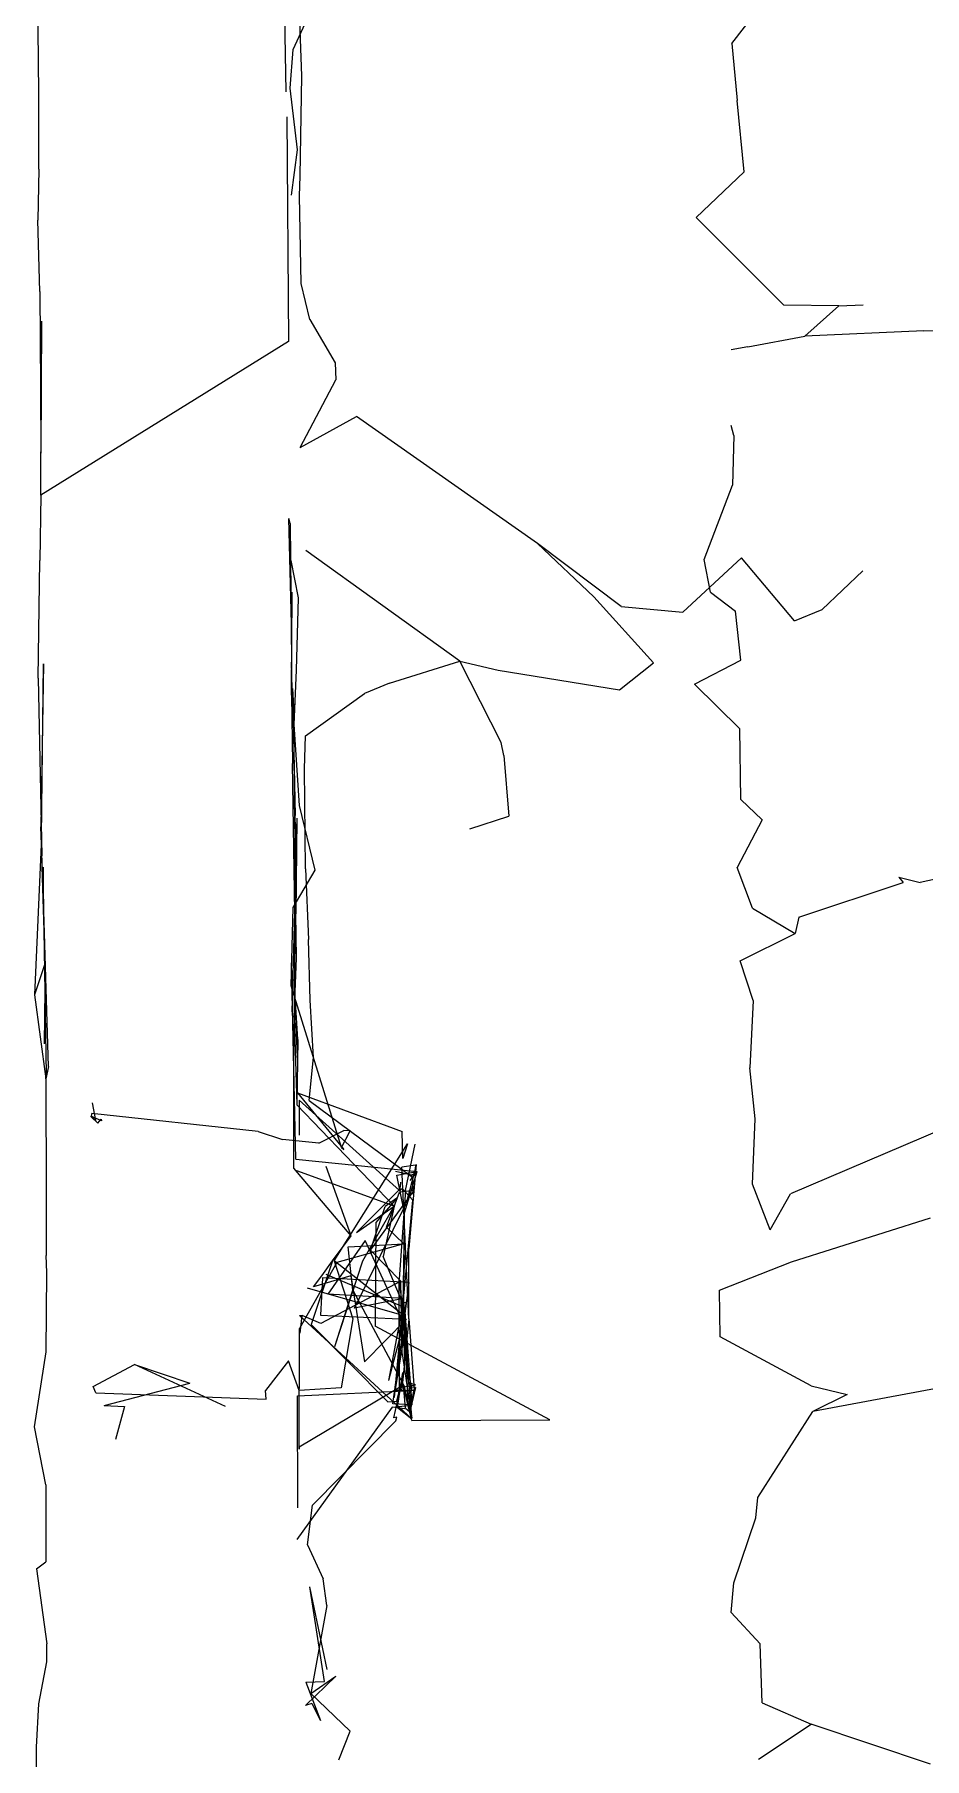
# Model space of a CAD drawing. Extents: x -23.68 to -18.89, y 7.35 to 15.59.
# Drawn here: x -23.682 to -22.01, y 8.992 to 12.233 of the extents above; entities that cross this region are included whole.
import ezdxf

# ---------------------------------------------------------------- set-up
doc = ezdxf.new("R2010")
doc.units = 0

msp = doc.modelspace()

# ---------------------------------------------------------------- linework, layer by layer
at = {"layer": 'SKELETON'}
for p, q in [((-23.214001, 12.355, 1.37), (-23.209999, 12.125, 1.731)), ((-23.674, 12.123, 2.966), (-23.676001, 12.325, 2.689)), ((-23.195999, 12.205, 3.857), (-23.136999, 12.333, 3.839)), ((-23.18, 12.155, -1.079), (-23.184999, 12.293, -1.082)), ((-22.372, 12.216, 2.91), (-22.298, 12.312, 2.973)), ((-23.202, 12.132, 3.838), (-23.195999, 12.205, 3.857)), ((-22.372, 12.216, 2.91), (-22.362, 12.109, 2.921)), ((-23.183001, 11.967, -1.073), (-23.18, 12.155, -1.079)), ((-23.674, 11.98, 2.966), (-23.674, 12.123, 2.966)), ((-23.188, 12.016, 3.836), (-23.202, 12.132, 3.838)), ((-22.349001, 11.975, 2.924), (-22.362, 12.109, 2.921)), ((-23.208, 12.078, 2.358), (-23.205, 11.656, 2.873)), ((-23.198999, 11.931, 3.833), (-23.188, 12.016, 3.836)), ((-23.674, 11.98, 2.966), (-23.676001, 11.884, 2.971)), ((-23.184, 11.93, -1.05), (-23.183001, 11.967, -1.073)), ((-22.349001, 11.975, 2.924), (-22.438999, 11.889, 2.83)), ((-23.181, 11.765, -1.042), (-23.184, 11.93, -1.05)), ((-23.672001, 11.75, 2.96), (-23.676001, 11.884, 2.971)), ((-22.438999, 11.889, 2.83), (-22.274, 11.724, 2.964)), ((-23.165001, 11.697, -1.085), (-23.181, 11.765, -1.042)), ((-23.672001, 11.75, 2.96), (-23.671, 11.569, 2.953)), ((-22.171, 11.723, 3.021), (-22.274, 11.724, 2.964)), ((-22.235001, 11.666, 2.943), (-22.171, 11.723, 3.021)), ((-22.171, 11.723, 3.021), (-22.125, 11.725, 3.008)), ((-23.67, 11.367, 2.689), (-23.669001, 11.694, 2.695)), ((-23.669001, 11.694, 2.695), (-23.67, 11.446, 2.954)), ((-23.165001, 11.697, -1.085), (-23.117001, 11.616, -0.985)), ((-22.341999, 11.646, 2.923), (-22.235001, 11.666, 2.943)), ((-22.011, 11.676, 3.043), (-22.235001, 11.666, 2.943)), ((-22.011, 11.676, 3.043), (-21.833, 11.681, 3.105)), ((-23.205, 11.656, 2.873), (-23.67, 11.367, 2.689)), ((-22.341999, 11.646, 2.923), (-22.372999, 11.64, 2.836)), ((-23.117001, 11.616, -0.985), (-23.115999, 11.584, -0.981)), ((-23.671, 11.569, 2.953), (-23.67, 11.446, 2.954)), ((-23.183001, 11.457, -1.068), (-23.115999, 11.584, -0.981)), ((-23.183001, 11.457, -1.068), (-23.077, 11.515, -1.099)), ((-22.737, 11.276, -1.091), (-23.077, 11.515, -1.099)), ((-22.368, 11.479, 2.905), (-22.372999, 11.498, 2.893)), ((-22.368, 11.479, 2.905), (-22.371, 11.386, 2.836)), ((-22.424, 11.246, 2.827), (-22.371, 11.386, 2.836)), ((-23.67, 11.367, 2.689), (-23.672001, 11.244, 2.819)), ((-23.202, 11.314, 1.11), (-23.204, 11.323, 1.246)), ((-23.198999, 11.125, 1.453), (-23.204, 11.323, 1.246)), ((-23.202, 11.314, 1.11), (-23.198999, 11.053, 1)), ((-22.882999, 11.055, -1.076), (-23.172001, 11.263, -1.082)), ((-22.631001, 11.176, -1.103), (-22.737, 11.276, -1.091)), ((-22.58, 11.158, -1.102), (-22.737, 11.276, -1.091)), ((-22.464001, 11.147, -1.099), (-22.354, 11.249, -1.106)), ((-22.412001, 11.185, 2.821), (-22.424, 11.246, 2.827)), ((-22.254, 11.131, -1.088), (-22.354, 11.249, -1.106)), ((-23.674999, 11.023, 2.973), (-23.672001, 11.244, 2.819)), ((-23.186001, 11.174, 3.838), (-23.200001, 11.244, 3.842)), ((-22.202, 11.152, -1.099), (-22.125999, 11.225, -1.096)), ((-23.198999, 10.991, 0.877), (-23.198, 11.185, 0.846)), ((-22.412001, 11.185, 2.821), (-22.365, 11.149, 2.835)), ((-23.190001, 11.038, 3.843), (-23.186001, 11.174, 3.838)), ((-22.631001, 11.176, -1.103), (-22.518999, 11.052, -1.093)), ((-22.58, 11.158, -1.102), (-22.464001, 11.147, -1.099)), ((-22.355, 11.057, 2.85), (-22.365, 11.149, 2.835)), ((-22.254, 11.131, -1.088), (-22.202, 11.152, -1.099)), ((-23.198, 11.003, 0.88), (-23.198999, 11.053, 1)), ((-23.014999, 11.014, -1.088), (-22.882999, 11.055, -1.076)), ((-22.805, 10.902, -1.091), (-22.882999, 11.055, -1.076)), ((-22.882999, 11.055, -1.076), (-22.811001, 11.038, -1.079)), ((-22.583, 11.001, -1.095), (-22.518999, 11.052, -1.093)), ((-22.441999, 11.012, 2.863), (-22.355, 11.057, 2.85)), ((-23.674999, 11.023, 2.973), (-23.667999, 10.689, 2.953)), ((-23.665001, 11.05, 2.68), (-23.67, 10.744, 2.609)), ((-23.669001, 10.724, 2.782), (-23.665001, 11.05, 2.68)), ((-23.194, 10.936, 3.847), (-23.190001, 11.038, 3.843)), ((-22.811001, 11.038, -1.079), (-22.583, 11.001, -1.095)), ((-23.198999, 10.991, 0.877), (-23.198, 11.003, 0.88)), ((-23.198999, 10.991, 0.877), (-23.197001, 10.863, 0.918)), ((-23.197001, 11.004, 0.546), (-23.191999, 10.765, 0.631)), ((-23.197001, 11.004, 0.546), (-23.195, 10.958, 0.727)), ((-23.173, 10.915, -1.078), (-23.062, 10.994, -1.089)), ((-23.014999, 11.014, -1.088), (-23.062, 10.994, -1.089)), ((-22.441999, 11.012, 2.863), (-22.357, 10.928, 2.834)), ((-23.193001, 10.74, 0.906), (-23.195, 10.958, 0.727)), ((-23.184, 10.784, 3.836), (-23.194, 10.936, 3.847)), ((-22.355, 10.795, 2.832), (-22.357, 10.928, 2.834)), ((-23.174999, 10.853, -1.083), (-23.173, 10.915, -1.078)), ((-22.799999, 10.878, -1.09), (-22.805, 10.902, -1.091)), ((-23.193001, 10.583, 1.084), (-23.197001, 10.863, 0.918)), ((-22.799999, 10.878, -1.09), (-22.791, 10.764, -0.993)), ((-23.173, 10.665, -1.07), (-23.174999, 10.853, -1.083)), ((-22.315001, 10.757, 2.915), (-22.355, 10.795, 2.832)), ((-23.191, 10.716, 0.63), (-23.191999, 10.765, 0.631)), ((-23.188999, 10.76, -0.04), (-23.191, 10.7, 0.269)), ((-23.188999, 10.76, -0.04), (-23.191, 10.58, 0.211)), ((-23.155001, 10.662, 3.855), (-23.184, 10.784, 3.836)), ((-22.864, 10.74, -1.015), (-22.791, 10.764, -0.993)), ((-23.666, 10.627, 2.614), (-23.67, 10.744, 2.609)), ((-23.193001, 10.74, 0.906), (-23.193001, 10.583, 1.084)), ((-22.315001, 10.757, 2.915), (-22.362, 10.667, 2.822)), ((-23.669001, 10.724, 2.782), (-23.681999, 10.428, 2.989)), ((-23.191, 10.716, 0.63), (-23.193001, 10.505, 0.572)), ((-23.193001, 10.685, 0.436), (-23.191, 10.7, 0.269)), ((-23.662001, 10.488, 2.952), (-23.667999, 10.689, 2.953)), ((-23.666, 10.668, 2.575), (-23.666, 10.627, 2.614)), ((-23.195999, 10.592, 3.825), (-23.155001, 10.662, 3.855)), ((-23.193001, 10.505, 0.572), (-23.193001, 10.685, 0.436)), ((-23.173, 10.665, -1.07), (-23.167, 10.532, -1.088)), ((-22.333, 10.591, 2.914), (-22.362, 10.667, 2.822)), ((-22.246, 10.574, 2.892), (-22.049999, 10.639, 3.066)), ((-22.058001, 10.649, 3.058), (-22.049999, 10.639, 3.066)), ((-22.058001, 10.649, 3.058), (-22.018, 10.639, 3.08)), ((-21.955, 10.653, 3.09), (-22.018, 10.639, 3.08)), ((-23.656, 10.293, 2.753), (-23.666, 10.627, 2.614)), ((-23.666, 10.627, 2.614), (-23.66, 10.278, 2.733)), ((-23.200001, 10.445, 3.845), (-23.195999, 10.592, 3.825)), ((-23.198, 10.396, 1.086), (-23.193001, 10.583, 1.084)), ((-23.193001, 10.583, 1.084), (-23.195, 10.331, 1.187)), ((-23.190001, 10.497, 0.08), (-23.191, 10.58, 0.211)), ((-22.333, 10.591, 2.914), (-22.253, 10.543, 2.836)), ((-22.246, 10.574, 2.892), (-22.253, 10.543, 2.836)), ((-23.164, 10.418, -1.085), (-23.167, 10.532, -1.088)), ((-22.356001, 10.492, 2.822), (-22.253, 10.543, 2.836)), ((-23.662001, 10.488, 2.952), (-23.681999, 10.428, 2.989)), ((-23.662001, 10.488, 2.952), (-23.664, 10.336, 2.47)), ((-23.191, 10.119, 1.523), (-23.198999, 10.488, 1.323)), ((-23.194, 10.386, 0.176), (-23.190001, 10.497, 0.08)), ((-22.332001, 10.417, 2.91), (-22.356001, 10.492, 2.822)), ((-23.105, 10.141, 4.048), (-23.200001, 10.445, 3.845)), ((-23.188, 10.31, -0.068), (-23.193001, 10.435, -0.214)), ((-23.187, 10.344, 0.067), (-23.193001, 10.435, -0.214)), ((-23.681999, 10.428, 2.989), (-23.660999, 10.27, 2.953)), ((-23.158001, 10.31, -1.084), (-23.164, 10.418, -1.085)), ((-22.332001, 10.417, 2.91), (-22.337999, 10.291, 2.887)), ((-23.194, 10.386, 0.176), (-23.188999, 10.221, 0.295)), ((-23.187, 10.344, 0.067), (-23.188999, 10.221, 0.295)), ((-23.195, 10.102, 1.339), (-23.195, 10.331, 1.187)), ((-23.166, 10.229, -1.075), (-23.158001, 10.31, -1.084)), ((-23.656, 10.293, 2.753), (-23.660999, 10.27, 2.953)), ((-23.660999, 10.27, 2.953), (-23.66, 10.278, 2.733)), ((-22.327999, 10.195, 2.912), (-22.337999, 10.291, 2.887)), ((-23.660999, 10.27, 2.953), (-23.66, 10.05, 2.956)), ((-23.188, 10.244, 3.818), (-22.990999, 10.171, 3.871)), ((-23.188, 10.244, 3.818), (-23.101, 10.137, 4.013)), ((-23.566999, 10.192, 4.827), (-23.573, 10.225, 4.888)), ((-23.006001, 10.031, 0.393), (-23.188999, 10.221, 0.295)), ((-22.996, 10.06, -0.404), (-23.184999, 10.23, -0.615)), ((-23.184999, 10.23, -0.615), (-23.184999, 10.164, -0.649)), ((-23.166, 10.229, -1.075), (-22.972, 10.085, -0.911)), ((-23.556, 10.191, 4.638), (-23.576, 10.2, 4.761)), ((-23.576, 10.2, 4.761), (-23.566999, 10.192, 4.827)), ((-23.575001, 10.198, 4.427), (-23.573999, 10.205, 4.337)), ((-23.575001, 10.198, 4.427), (-23.563, 10.187, 4.457)), ((-23.261999, 10.171, 4.428), (-23.573999, 10.205, 4.337)), ((-23.563, 10.187, 4.457), (-23.556999, 10.194, 4.554)), ((-23.556999, 10.194, 4.554), (-23.556, 10.191, 4.638)), ((-22.333, 10.072, 2.88), (-22.327999, 10.195, 2.912)), ((-21.903, 10.207, 3.119), (-22.261999, 10.054, 2.965)), ((-23.261999, 10.171, 4.428), (-23.216, 10.156, 4.311)), ((-23.148001, 10.149, 4.165), (-23.216, 10.156, 4.311)), ((-23.148001, 10.149, 4.165), (-23.101, 10.173, 4.148)), ((-23.118999, 9.928, 3.804), (-22.981001, 10.148, 3.769)), ((-23.105, 10.141, 4.048), (-23.089001, 10.172, 4.108)), ((-23.089001, 10.172, 4.108), (-23.101, 10.173, 4.148)), ((-22.99, 10.12, 3.803), (-22.990999, 10.171, 3.871)), ((-22.981001, 10.148, 3.769), (-22.99, 10.12, 3.803)), ((-22.985001, 10.06, 2.935), (-22.966999, 10.147, 3.053)), ((-23.191, 10.119, 1.523), (-22.962999, 10.096, 1.638)), ((-23.105, 10.141, 4.048), (-23.101, 10.137, 4.013)), ((-23.087, 9.975, 1.33), (-23.195, 10.102, 1.339)), ((-23.006001, 10.031, 0.393), (-23.188999, 10.097, 0.34)), ((-23.087, 9.975, 1.33), (-23.134001, 10.105, 1.172)), ((-22.974001, 10.089, 1.853), (-23.004, 10.096, 1.953)), ((-23.000999, 10.089, 1.738), (-22.962999, 10.096, 1.791)), ((-22.987, 10.018, 1.738), (-23.000999, 10.089, 1.738)), ((-22.966, 10.108, 2.753), (-22.992001, 10.104, 2.725)), ((-22.979, 9.819, 2.644), (-22.992001, 10.104, 2.725)), ((-22.987, 10.018, 1.738), (-22.962999, 10.096, 1.638)), ((-22.966, 10.103, 2.425), (-22.983999, 10.036, 2.362)), ((-22.965, 10.109, 2.533), (-22.979, 9.951, 2.64)), ((-22.976, 10.079, 1.446), (-22.962999, 10.096, 1.638)), ((-22.974001, 10.089, 1.853), (-22.962999, 10.096, 1.791)), ((-22.972, 10.085, -0.911), (-22.971001, 10.053, -0.806)), ((-22.966, 10.103, 2.425), (-22.965, 10.109, 2.533)), ((-23.66, 10.05, 2.956), (-23.66, 9.938, 2.953)), ((-23.077, 9.981, 0.494), (-22.995001, 10.063, 0.562)), ((-23.051001, 9.948, -0.749), (-22.969, 10.06, -0.613)), ((-23.000999, 10.046, -0.979), (-23.041, 10, -1.057)), ((-23.000999, 10.046, -0.979), (-23.023001, 10.03, -0.882)), ((-23.021, 9.991, -0.258), (-22.996, 10.057, -0.4)), ((-22.985001, 10.06, 2.935), (-22.997, 9.894, 2.958)), ((-22.996, 10.06, -0.404), (-22.990999, 10.064, -0.254)), ((-22.968, 10.06, -0.505), (-22.996, 10.057, -0.4)), ((-22.995001, 10.063, 0.562), (-22.993999, 10.076, 0.717)), ((-22.990999, 10.064, -0.254), (-22.971001, 10.042, -0.112)), ((-22.971001, 10.053, -0.806), (-22.969, 10.06, -0.613)), ((-22.969, 10.06, -0.613), (-22.968, 10.06, -0.505)), ((-22.299999, 9.986, 2.926), (-22.333, 10.072, 2.88)), ((-22.299999, 9.986, 2.926), (-22.261999, 10.054, 2.965)), ((-23.080999, 9.839, 2.374), (-22.983999, 10.036, 2.362)), ((-23.077, 9.981, 0.494), (-23.006001, 10.031, 0.393)), ((-23.065001, 9.928, 0.248), (-23.006001, 10.031, 0.393)), ((-23.051001, 9.948, -0.749), (-23.023001, 10.03, -0.882)), ((-23.006001, 10.031, 0.393), (-23.027, 9.936, 0.557)), ((-22.99, 9.842, -0.05), (-22.971001, 10.042, -0.112)), ((-22.988001, 9.87, 1.74), (-22.987, 10.018, 1.738)), ((-23.041, 10, -1.057), (-23.042, 9.805, -1.073)), ((-23.021, 9.991, -0.258), (-22.988001, 9.96, -0.041)), ((-22.26, 9.926, 2.966), (-21.999001, 10.009, 3.078)), ((-23.061001, 9.966, 2.134), (-23.131001, 9.865, 2.178)), ((-23.122, 9.928, 1.317), (-23.087, 9.975, 1.33)), ((-22.988001, 9.96, -0.041), (-23.114, 9.925, 0.086)), ((-23.093, 9.954, 0.102), (-22.988001, 9.96, -0.041)), ((-23.084, 9.873, 0.248), (-23.093, 9.954, 0.102)), ((-22.997, 9.828, 2.043), (-23.061001, 9.966, 2.134)), ((-22.988001, 9.96, -0.041), (-22.99, 9.842, -0.05)), ((-22.979, 9.819, 2.644), (-22.979, 9.951, 2.64)), ((-23.659, 9.906, 2.955), (-23.66, 9.938, 2.953)), ((-23.114, 9.925, 0.086), (-23.184, 9.801, 0.077)), ((-23.122, 9.928, 1.317), (-23.162001, 9.808, 1.438)), ((-23.142, 9.9, 1.302), (-23.122, 9.928, 1.317)), ((-22.993, 9.829, 3.746), (-23.118999, 9.928, 3.804)), ((-23.118999, 9.928, 3.804), (-23.084, 9.819, 3.985)), ((-23.118, 9.767, 0.265), (-23.065001, 9.928, 0.248)), ((-23.051001, 9.948, -0.749), (-22.993999, 9.89, -0.639)), ((-22.987, 9.84, 0.556), (-23.027, 9.936, 0.557)), ((-22.987, 9.938, 3.24), (-22.992001, 9.807, 3.242)), ((-22.395, 9.873, 2.83), (-22.26, 9.926, 2.966)), ((-23.66, 9.757, 2.954), (-23.659, 9.906, 2.955)), ((-23.087999, 9.9, 1.167), (-23.158001, 9.879, 1.271)), ((-23.158001, 9.879, 1.271), (-23.142, 9.9, 1.302)), ((-23.141001, 9.896, 0.924), (-23.145, 9.826, 1.04)), ((-22.993999, 9.89, -0.639), (-23.143999, 9.81, -0.621)), ((-22.979, 9.887, 0.852), (-23.141001, 9.896, 0.924)), ((-22.987, 9.84, 0.556), (-23.134001, 9.902, 0.464)), ((-23.087999, 9.9, 1.167), (-23.062, 9.738, 1.17)), ((-22.979, 9.887, 0.852), (-23, 9.721, 0.847)), ((-22.985001, 9.799, 2.939), (-22.997, 9.894, 2.958)), ((-22.996, 9.69, 3.106), (-22.997, 9.894, 2.958)), ((-22.990999, 9.753, -0.638), (-22.993999, 9.89, -0.639)), ((-23.17, 9.877, 2.031), (-22.997, 9.828, 2.043)), ((-22.989, 9.857, 2.343), (-23.131001, 9.865, 2.178)), ((-23.118, 9.767, 0.265), (-23.084, 9.873, 0.248)), ((-23.084, 9.873, 0.248), (-22.989, 9.695, 0.259)), ((-22.989, 9.857, 2.343), (-23.080999, 9.839, 2.374)), ((-22.988001, 9.87, 1.74), (-23.006001, 9.671, 1.873)), ((-22.986, 9.727, 1.745), (-22.988001, 9.87, 1.74)), ((-22.393999, 9.785, 2.83), (-22.395, 9.873, 2.83)), ((-23.184, 9.825, -0.289), (-22.973, 9.631, -0.216)), ((-23.184, 9.825, -0.289), (-23.179001, 9.825, -0.441)), ((-23.183001, 9.792, -0.329), (-23.179001, 9.825, -0.441)), ((-23.143999, 9.81, -0.621), (-23.179001, 9.825, -0.441)), ((-23.145, 9.826, 1.04), (-22.983, 9.818, 1.15)), ((-23.084, 9.819, 3.985), (-23.106001, 9.689, 4.135)), ((-22.993, 9.829, 3.746), (-23.017, 9.703, 3.69)), ((-22.997, 9.828, 2.043), (-22.986, 9.793, 2.053)), ((-22.993, 9.794, 3.545), (-22.99, 9.848, 3.547)), ((-22.983999, 9.85, 3.344), (-22.992001, 9.807, 3.242)), ((-22.979, 9.819, 2.644), (-22.992001, 9.686, 2.72)), ((-22.983999, 9.85, 3.344), (-22.99, 9.848, 3.547)), ((-22.973, 9.635, 0.01), (-22.99, 9.842, -0.05)), ((-22.98, 9.656, 0.562), (-22.987, 9.84, 0.556)), ((-22.987, 9.84, 0.556), (-22.973, 9.657, 0.636)), ((-22.979, 9.819, 2.644), (-22.969, 9.687, 2.727)), ((-23.184999, 9.574, 0.082), (-23.184, 9.801, 0.077)), ((-23.162001, 9.808, 1.438), (-23.018, 9.663, 1.571)), ((-22.983, 9.818, 1.15), (-23.062, 9.738, 1.17)), ((-22.714001, 9.629, -1.084), (-23.042, 9.805, -1.073)), ((-22.993, 9.794, 3.545), (-23.017, 9.703, 3.69)), ((-23.006001, 9.671, 1.873), (-22.986, 9.793, 2.053)), ((-22.993, 9.794, 3.545), (-22.973, 9.684, 3.559)), ((-22.978001, 9.698, 3.306), (-22.992001, 9.807, 3.242)), ((-22.978001, 9.691, 2.97), (-22.985001, 9.799, 2.939)), ((-23.681999, 9.616, 2.98), (-23.66, 9.757, 2.954)), ((-22.223, 9.693, 2.89), (-22.393999, 9.785, 2.83)), ((-23.572001, 9.692, 4.326), (-23.493999, 9.733, 4.483)), ((-23.323, 9.654, 4.575), (-23.493999, 9.733, 4.483)), ((-23.493999, 9.733, 4.483), (-23.389999, 9.698, 4.651)), ((-23.205, 9.74, 4.281), (-23.247999, 9.684, 4.391)), ((-23.184999, 9.684, 4.25), (-23.205, 9.74, 4.281)), ((-23.000999, 9.664, 1.647), (-22.986, 9.727, 1.745)), ((-22.990999, 9.753, -0.638), (-22.973, 9.632, -0.477)), ((-23.566999, 9.68, 4.278), (-23.572001, 9.692, 4.326)), ((-23.551001, 9.656, 4.627), (-23.389999, 9.698, 4.651)), ((-22.993, 9.692, -0.037), (-23.184999, 9.578, 0.076)), ((-23.009001, 9.659, 0.808), (-23, 9.721, 0.847)), ((-23.007, 9.633, -0.748), (-22.990999, 9.702, -0.648)), ((-23, 9.652, -0.035), (-22.99, 9.718, -0.045)), ((-22.996, 9.69, 3.106), (-22.966, 9.695, 3.221)), ((-22.993, 9.692, -0.037), (-22.99, 9.718, -0.045)), ((-22.973, 9.628, -0.796), (-22.990999, 9.702, -0.648)), ((-22.973, 9.632, -0.477), (-22.990999, 9.702, -0.648)), ((-22.985001, 9.651, 0.268), (-22.989, 9.695, 0.259)), ((-22.988001, 9.694, -0.339), (-22.973, 9.632, -0.477)), ((-22.966, 9.695, 3.221), (-22.978001, 9.698, 3.306)), ((-22.966, 9.69, 2.917), (-22.978001, 9.691, 2.97)), ((-22.966, 9.69, 2.917), (-22.975, 9.652, 2.843)), ((-22.223, 9.693, 2.89), (-22.155001, 9.677, 2.954)), ((-23.566999, 9.68, 4.278), (-23.247, 9.668, 4.385)), ((-23.247, 9.668, 4.385), (-23.247999, 9.684, 4.391)), ((-23.188, 9.674, 3.662), (-22.973, 9.684, 3.559)), ((-23.187, 9.464, 3.826), (-23.188, 9.674, 3.662)), ((-23.106001, 9.689, 4.135), (-23.184999, 9.684, 4.25)), ((-23.018, 9.663, 1.571), (-23.000999, 9.664, 1.647)), ((-22.973, 9.657, 0.636), (-23.009001, 9.659, 0.808)), ((-22.992001, 9.686, 2.72), (-23.003, 9.684, 2.625)), ((-23.003, 9.684, 2.625), (-22.966999, 9.685, 2.497)), ((-22.975, 9.652, 2.843), (-22.969, 9.687, 2.727)), ((-21.981001, 9.689, 3.039), (-22.219999, 9.645, 2.963)), ((-22.155001, 9.677, 2.954), (-22.219999, 9.645, 2.963)), ((-23.551001, 9.656, 4.627), (-23.513, 9.654, 4.774)), ((-23.513, 9.654, 4.774), (-23.530001, 9.592, 4.88)), ((-23.01, 9.653, 0.463), (-23.188999, 9.404, 0.676)), ((-23.003, 9.627, -0.999), (-23.16, 9.469, -1.074)), ((-23.01, 9.653, 0.463), (-22.98, 9.656, 0.562)), ((-22.986, 9.65, 0.357), (-23.01, 9.653, 0.463)), ((-23.000999, 9.634, -0.871), (-23.007, 9.633, -0.748)), ((-23.003, 9.627, -0.999), (-23.000999, 9.634, -0.871)), ((-23, 9.652, -0.035), (-22.973, 9.631, -0.216)), ((-22.985001, 9.651, 0.268), (-22.973, 9.641, 0.2)), ((-22.973, 9.628, -0.796), (-22.714001, 9.629, -1.084)), ((-22.323, 9.483, 2.851), (-22.219999, 9.645, 2.963)), ((-23.660999, 9.507, 2.965), (-23.681999, 9.616, 2.98)), ((-23.184999, 9.578, 0.076), (-23.184999, 9.574, 0.082)), ((-23.660999, 9.507, 2.965), (-23.660999, 9.481, 2.956)), ((-23.660999, 9.481, 2.956), (-23.660999, 9.362, 2.955)), ((-23.169001, 9.394, -1.002), (-23.16, 9.469, -1.074)), ((-22.327, 9.445, 2.836), (-22.323, 9.483, 2.851)), ((-22.368, 9.323, 2.817), (-22.327, 9.445, 2.836)), ((-23.169001, 9.394, -1.002), (-23.139999, 9.33, -1.074)), ((-23.677999, 9.349, 2.972), (-23.660999, 9.362, 2.955)), ((-23.677999, 9.349, 2.972), (-23.659, 9.208, 2.952)), ((-23.136999, 9.137, -0.215), (-23.165001, 9.315, -0.395)), ((-23.132, 9.16, -0.158), (-23.165001, 9.315, -0.395)), ((-23.132999, 9.28, -1.078), (-23.139999, 9.33, -1.074)), ((-22.372999, 9.267, 2.82), (-22.368, 9.323, 2.817)), ((-23.132999, 9.28, -1.078), (-23.163, 9.115, -0.854)), ((-22.372999, 9.267, 2.82), (-22.319, 9.208, 2.838)), ((-23.659, 9.174, 2.955), (-23.659, 9.208, 2.952)), ((-22.315001, 9.097, 2.847), (-22.319, 9.208, 2.838)), ((-23.674, 9.095, 2.99), (-23.659, 9.174, 2.955)), ((-23.173, 9.092, -0.58), (-23.115999, 9.147, -0.644)), ((-23.163, 9.115, -0.854), (-23.115999, 9.147, -0.644)), ((-23.172001, 9.136, -0.346), (-23.136999, 9.137, -0.215)), ((-23.172001, 9.136, -0.346), (-23.145, 9.064, -0.387)), ((-23.163, 9.115, -0.854), (-23.089001, 9.044, -0.838)), ((-23.677999, 9.014, 2.97), (-23.674, 9.095, 2.99)), ((-23.160999, 9.096, -0.519), (-23.173, 9.092, -0.58)), ((-23.160999, 9.096, -0.519), (-23.145, 9.064, -0.387)), ((-22.315001, 9.097, 2.847), (-22.223, 9.057, 2.885)), ((-23.110001, 8.99, -0.83), (-23.089001, 9.044, -0.838)), ((-22.322001, 8.991, 2.827), (-22.223, 9.057, 2.885)), ((-21.999001, 8.982, 3.063), (-22.223, 9.057, 2.885)), ((-23.677999, 8.938, 2.994), (-23.677999, 9.014, 2.97))]:
    msp.add_line(p, q, dxfattribs=at)

doc.saveas('drawing.dxf')
